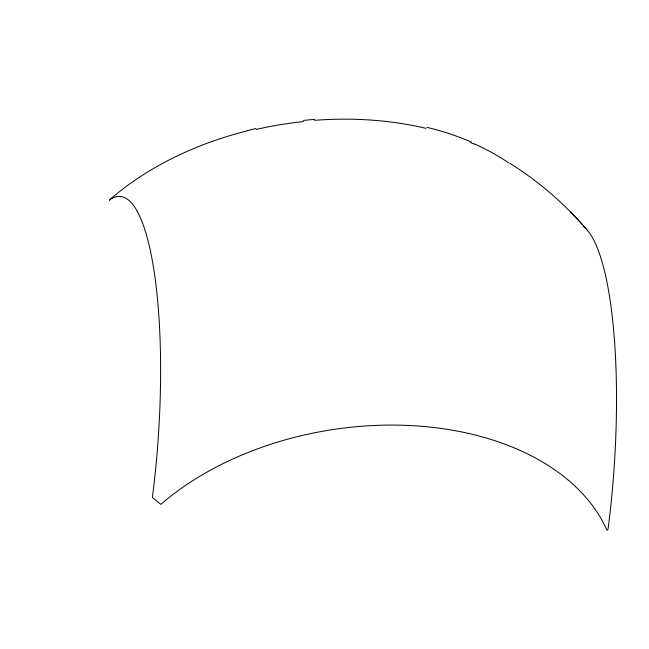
<?xml version="1.0" encoding="UTF-8"?>
<svg xmlns="http://www.w3.org/2000/svg" width="649" height="649" viewBox="0 0 649 649"><rect width="100%" height="100%" fill="white"/><g stroke="black" fill="none" stroke-linecap="round" stroke-linejoin="round"><path stroke-width="0.97" d="M470.622 142.537L474.07 144.037M509.749 163.232C538.727 181.363 564.881 203.932 587.077 229.916M582.072 224.156L570.439 211.785M152.418 497.377A309.021 221.163 17.7 0 0 160.855 504.378A260.728 171.433 -8.9 0 1 413.153 425.703A260.728 171.433 -8.9 0 1 606.961 530.314L607.999 529.349A237.38 54.484 -86.3 0 0 583.191 226.314M152.393 497.337A234.573 53.826 -86.3 0 0 139.34 215.476A233.316 53.526 -86.3 0 0 137.166 211.306M109.486 200.119A234.889 53.908 -86.3 0 1 137.182 211.16M109.397 200.046A264.622 174.159 -8.8 0 1 247.399 130.782M247.326 130.595A269.668 176.763 -8.9 0 1 255.811 128.551M256.112 129.459A261.474 171.044 -8.9 0 1 303.489 121.566M303.448 120.43A274.754 181.858 -8.9 0 1 314.595 119.424M314.57 120.333A264.111 173.072 -8.8 0 1 419.295 126.847A274.754 180.949 -9 0 1 426.036 128.364M426.782 127.293A261.466 172.537 -9 0 1 471.198 141.985M474.257 143.859A264.622 174.273 -9 0 1 508.581 162.826"/></g></svg>
